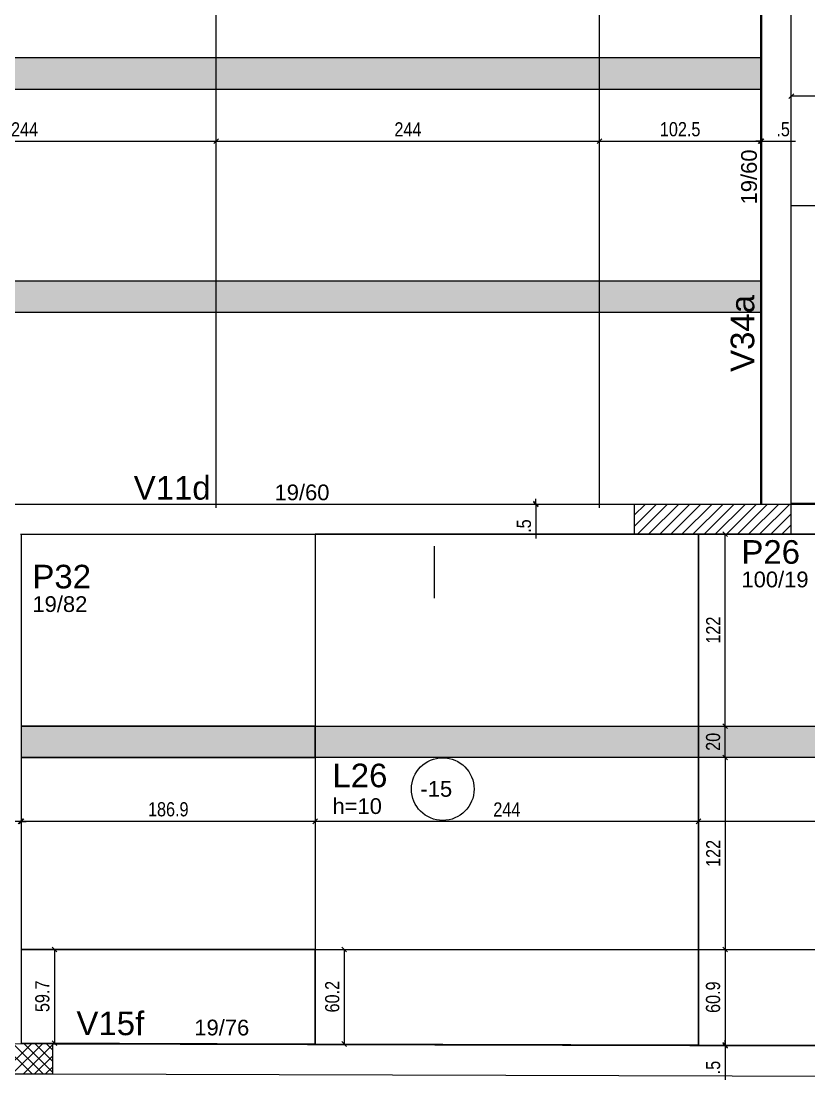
# Model space of a CAD drawing. Header units: millimetres. Extents: x 2332 to 8660, y 363 to 3984.
# Drawn here: x 7111 to 7612, y 1852 to 2526 of the extents above; entities that cross this region are included whole.
import ezdxf

# ---------------------------------------------------------------- set-up
doc = ezdxf.new("R2010")
doc.units = ezdxf.units.MM
for name, color, linetype in [('1', 1, 'Continuous'), ('3', 3, 'Continuous'), ('8', 8, 'Continuous'), ('COTA', 241, 'Continuous'), ('ES-VIGA', 3, 'Continuous'), ('L-D', 2, 'Continuous'), ('L-N', 4, 'Continuous'), ('P-D', 2, 'Continuous'), ('Painéis', 200, 'Continuous'), ('PIL-N', 4, 'Continuous'), ('Pilares', 5, 'Continuous'), ('VIG-D', 2, 'Continuous'), ('VIG-N', 4, 'Continuous')]:
    doc.layers.add(name, color=color, linetype=linetype)
doc.layers.add('Hachura', color=251, linetype='Continuous', lineweight=9)
doc.styles.add('COTA TECNICA-50', font='techl___.ttf', dxfattribs={"height": 9})
doc.styles.get("Standard").update_dxf_attribs({"font": 'arial.ttf'})
doc.dimstyles.new('COTA PAINEL-50', dxfattribs={"dimtxt": 9, "dimasz": 3, "dimexe": 3, "dimexo": 3, "dimgap": 3, "dimtad": 1, "dimdec": 1, "dimzin": 12, "dimdsep": 46, "dimtxsty": 'COTA TECNICA-50', "dimblk1": 'OBLIQUE', "dimblk2": 'OBLIQUE', "dimsah": 1, "dimcen": 0.9, "dimclrd": 4, "dimclre": 4, "dimclrt": 240, "dimadec": 1, "dimazin": 3, "dimtfac": 1, "dimtdec": 1, "dimtmove": 0, "dimatfit": 3, "dimfxl": 1, "dimtolj": 1, "dimtzin": 12, "dimarcsym": 0})

# ---------------------------------------------------------------- blocks, each defined once
blk = doc.blocks.new('_Oblique')
at = {"color": 0, "linetype": 'ByBlock', "lineweight": -2}
blk.add_line((-0.5, -0.5), (0.5, 0.5), dxfattribs=at)
blk = doc.blocks.new('*D20')
at = {"layer": 'COTA', "color": 4, "lineweight": -2, "transparency": 16777216}
blk.add_line((7559.03, 2057.18), (7559.03, 2077.22), dxfattribs=at)
at = {"layer": 'Defpoints', "color": 0, "transparency": 16777216}
for p in [(7559.03, 2077.22), (7559.03, 2077.22), (7559.03, 2057.18)]:
    blk.add_point(p, dxfattribs=at)
at = {"layer": 'COTA', "color": 4, "lineweight": -2, "transparency": 16777216, "xscale": 3, "yscale": 3, "zscale": 3}
for p, rotation in [((7559.03, 2077.22), 90), ((7559.03, 2057.18), 270)]:
    blk.add_blockref('_Oblique', p, dxfattribs=dict(at, rotation=rotation))
at = {"layer": 'COTA', "color": 240, "transparency": 16777216, "insert": (7551.44, 2067.2), "char_height": 9, "attachment_point": 5, "rotation": 90, "style": 'COTA TECNICA-50'}
blk.add_mtext('\\A1;20', dxfattribs=at)
blk = doc.blocks.new('*D21')
at = {"layer": 'COTA', "color": 4, "lineweight": -2, "transparency": 16777216}
blk.add_line((7559.03, 2077.22), (7559.03, 2199.22), dxfattribs=at)
at = {"layer": 'Defpoints', "color": 0, "transparency": 16777216}
for p in [(7559.03, 2199.22), (7559.03, 2199.22), (7559.03, 2077.22)]:
    blk.add_point(p, dxfattribs=at)
at = {"layer": 'COTA', "color": 4, "lineweight": -2, "transparency": 16777216, "xscale": 3, "yscale": 3, "zscale": 3}
for p, rotation in [((7559.03, 2199.22), 90), ((7559.03, 2077.22), 270)]:
    blk.add_blockref('_Oblique', p, dxfattribs=dict(at, rotation=rotation))
at = {"layer": 'COTA', "color": 240, "transparency": 16777216, "insert": (7551.48, 2138.22), "char_height": 9, "attachment_point": 5, "rotation": 90, "style": 'COTA TECNICA-50'}
blk.add_mtext('\\A1;122', dxfattribs=at)
blk = doc.blocks.new('*D22')
at = {"layer": 'COTA', "color": 4, "lineweight": -2, "transparency": 16777216}
blk.add_line((7559.03, 2057.18), (7559.03, 1935.18), dxfattribs=at)
at = {"layer": 'Defpoints', "color": 0, "transparency": 16777216}
for p in [(7559.03, 2057.18), (7559.03, 1935.18), (7559.03, 1935.18)]:
    blk.add_point(p, dxfattribs=at)
at = {"layer": 'COTA', "color": 4, "lineweight": -2, "transparency": 16777216, "xscale": 3, "yscale": 3, "zscale": 3}
for p, rotation in [((7559.03, 2057.18), 90), ((7559.03, 1935.18), 270)]:
    blk.add_blockref('_Oblique', p, dxfattribs=dict(at, rotation=rotation))
at = {"layer": 'COTA', "color": 240, "transparency": 16777216, "insert": (7551.48, 1996.18), "char_height": 9, "attachment_point": 5, "rotation": 90, "style": 'COTA TECNICA-50'}
blk.add_mtext('\\A1;122', dxfattribs=at)
blk = doc.blocks.new('*D23')
at = {"layer": 'COTA', "color": 4, "lineweight": -2, "transparency": 16777216}
blk.add_line((7786.12, 2016.61), (7542.12, 2016.61), dxfattribs=at)
at = {"layer": 'Defpoints', "color": 0, "transparency": 16777216}
for p in [(7542.12, 2016.61), (7542.12, 2016.61), (7786.12, 2016.61)]:
    blk.add_point(p, dxfattribs=at)
at = {"layer": 'COTA', "color": 4, "lineweight": -2, "transparency": 16777216, "xscale": 3, "yscale": 3, "zscale": 3, "rotation": 180}
blk.add_blockref('_Oblique', (7542.12, 2016.61), dxfattribs=at)
at = {"layer": 'COTA', "color": 4, "lineweight": -2, "transparency": 16777216, "xscale": 3, "yscale": 3, "zscale": 3}
blk.add_blockref('_Oblique', (7786.12, 2016.61), dxfattribs=at)
at = {"layer": 'COTA', "color": 240, "transparency": 16777216, "insert": (7664.12, 2024.17), "char_height": 9, "attachment_point": 5, "style": 'COTA TECNICA-50'}
blk.add_mtext('\\A1;244', dxfattribs=at)
blk = doc.blocks.new('*D24')
at = {"layer": 'COTA', "color": 4, "lineweight": -2, "transparency": 16777216}
blk.add_line((7542.12, 2016.61), (7298.12, 2016.61), dxfattribs=at)
at = {"layer": 'Defpoints', "color": 0, "transparency": 16777216}
for p in [(7298.12, 2016.61), (7298.12, 2016.61), (7542.12, 2016.61)]:
    blk.add_point(p, dxfattribs=at)
at = {"layer": 'COTA', "color": 4, "lineweight": -2, "transparency": 16777216, "xscale": 3, "yscale": 3, "zscale": 3, "rotation": 180}
blk.add_blockref('_Oblique', (7298.12, 2016.61), dxfattribs=at)
at = {"layer": 'COTA', "color": 4, "lineweight": -2, "transparency": 16777216, "xscale": 3, "yscale": 3, "zscale": 3}
blk.add_blockref('_Oblique', (7542.12, 2016.61), dxfattribs=at)
at = {"layer": 'COTA', "color": 240, "transparency": 16777216, "insert": (7420.12, 2024.17), "char_height": 9, "attachment_point": 5, "style": 'COTA TECNICA-50'}
blk.add_mtext('\\A1;244', dxfattribs=at)
blk = doc.blocks.new('*D110')
at = {"layer": 'COTA', "color": 4, "lineweight": -2, "transparency": 16777216}
for p, q in [((7545.12, 1935.18), (7562.03, 1935.18)), ((7559.03, 1935.18), (7559.03, 1874.33)), ((7545.12, 1874.33), (7562.03, 1874.33))]:
    blk.add_line(p, q, dxfattribs=at)
at = {"layer": 'Defpoints', "color": 0, "transparency": 16777216}
for p in [(7542.12, 1935.18), (7542.12, 1874.33), (7559.03, 1874.33)]:
    blk.add_point(p, dxfattribs=at)
at = {"layer": 'COTA', "color": 4, "lineweight": -2, "transparency": 16777216, "xscale": 3, "yscale": 3, "zscale": 3}
for p, rotation in [((7559.03, 1935.18), 90), ((7559.03, 1874.33), 270)]:
    blk.add_blockref('_Oblique', p, dxfattribs=dict(at, rotation=rotation))
at = {"layer": 'COTA', "color": 240, "transparency": 16777216, "insert": (7551.41, 1904.76), "char_height": 9, "attachment_point": 5, "rotation": 90, "style": 'COTA TECNICA-50'}
blk.add_mtext('\\A1;60.9', dxfattribs=at)
blk = doc.blocks.new('*D25')
at = {"layer": 'COTA', "color": 4, "lineweight": -2, "transparency": 16777216}
for p, q in [((7559.03, 1874.33), (7559.03, 1877.33)), ((7559.03, 1874.33), (7559.03, 1873.78)), ((7559.03, 1873.78), (7559.03, 1852.19)), ((7562.03, 1873.78), (7562.03, 1873.78))]:
    blk.add_line(p, q, dxfattribs=at)
at = {"layer": 'Defpoints', "color": 0, "transparency": 16777216}
for p in [(7559.03, 1874.33), (7559.03, 1873.78), (7559.03, 1873.78)]:
    blk.add_point(p, dxfattribs=at)
at = {"layer": 'COTA', "color": 4, "lineweight": -2, "transparency": 16777216, "xscale": 3, "yscale": 3, "zscale": 3}
for p, rotation in [((7559.03, 1874.33), 270), ((7559.03, 1873.78), 90)]:
    blk.add_blockref('_Oblique', p, dxfattribs=dict(at, rotation=rotation))
at = {"layer": 'COTA', "color": 240, "transparency": 16777216, "insert": (7551.43, 1859.99), "char_height": 9, "attachment_point": 5, "rotation": 90, "style": 'COTA TECNICA-50'}
blk.add_mtext('\\A1;.5', dxfattribs=at)
blk = doc.blocks.new('*D112')
at = {"layer": 'COTA', "color": 4, "lineweight": -2, "transparency": 16777216}
for p, q in [((7301.12, 1935.18), (7319.65, 1935.18)), ((7316.65, 1935.18), (7316.65, 1874.98)), ((7301.13, 1874.98), (7319.65, 1874.98))]:
    blk.add_line(p, q, dxfattribs=at)
at = {"layer": 'Defpoints', "color": 0, "transparency": 16777216}
for p in [(7298.12, 1935.18), (7298.13, 1874.98), (7316.65, 1874.98)]:
    blk.add_point(p, dxfattribs=at)
at = {"layer": 'COTA', "color": 4, "lineweight": -2, "transparency": 16777216, "xscale": 3, "yscale": 3, "zscale": 3}
for p, rotation in [((7316.65, 1935.18), 90), ((7316.65, 1874.98), 270)]:
    blk.add_blockref('_Oblique', p, dxfattribs=dict(at, rotation=rotation))
at = {"layer": 'COTA', "color": 240, "transparency": 16777216, "insert": (7309.06, 1905.08), "char_height": 9, "attachment_point": 5, "rotation": 90, "style": 'COTA TECNICA-50'}
blk.add_mtext('\\A1;60.2', dxfattribs=at)
blk = doc.blocks.new('*D113')
at = {"layer": 'COTA', "color": 4, "lineweight": -2, "transparency": 16777216}
for p, q in [((7114.19, 1935.18), (7135.17, 1935.18)), ((7132.17, 1935.18), (7132.17, 1875.45)), ((7114.19, 1875.45), (7135.17, 1875.45))]:
    blk.add_line(p, q, dxfattribs=at)
at = {"layer": 'Defpoints', "color": 0, "transparency": 16777216}
for p in [(7111.19, 1935.18), (7111.19, 1875.45), (7132.17, 1875.45)]:
    blk.add_point(p, dxfattribs=at)
at = {"layer": 'COTA', "color": 4, "lineweight": -2, "transparency": 16777216, "xscale": 3, "yscale": 3, "zscale": 3}
for p, rotation in [((7132.17, 1935.18), 90), ((7132.17, 1875.45), 270)]:
    blk.add_blockref('_Oblique', p, dxfattribs=dict(at, rotation=rotation))
at = {"layer": 'COTA', "color": 240, "transparency": 16777216, "insert": (7124.55, 1905.32), "char_height": 9, "attachment_point": 5, "rotation": 90, "style": 'COTA TECNICA-50'}
blk.add_mtext('\\A1;59.7', dxfattribs=at)
blk = doc.blocks.new('*D26')
at = {"layer": 'COTA', "color": 4, "lineweight": -2, "transparency": 16777216}
blk.add_line((7298.12, 2016.61), (7111.19, 2016.61), dxfattribs=at)
at = {"layer": 'Defpoints', "color": 0, "transparency": 16777216}
for p in [(7111.19, 2016.61), (7111.19, 2016.61), (7298.12, 2016.61)]:
    blk.add_point(p, dxfattribs=at)
at = {"layer": 'COTA', "color": 4, "lineweight": -2, "transparency": 16777216, "xscale": 3, "yscale": 3, "zscale": 3, "rotation": 180}
blk.add_blockref('_Oblique', (7111.19, 2016.61), dxfattribs=at)
at = {"layer": 'COTA', "color": 4, "lineweight": -2, "transparency": 16777216, "xscale": 3, "yscale": 3, "zscale": 3}
blk.add_blockref('_Oblique', (7298.12, 2016.61), dxfattribs=at)
at = {"layer": 'COTA', "color": 240, "transparency": 16777216, "insert": (7204.65, 2024.23), "char_height": 9, "attachment_point": 5, "style": 'COTA TECNICA-50'}
blk.add_mtext('\\A1;186.9', dxfattribs=at)
blk = doc.blocks.new('*D27')
at = {"layer": 'COTA', "color": 4, "lineweight": -2, "transparency": 16777216}
for p, q in [((7110.69, 2016.61), (7089.09, 2016.61)), ((7111.19, 2016.61), (7110.69, 2016.61)), ((7111.19, 2016.61), (7114.19, 2016.61))]:
    blk.add_line(p, q, dxfattribs=at)
at = {"layer": 'Defpoints', "color": 0, "transparency": 16777216}
for p in [(7110.69, 2016.61), (7110.69, 2016.61), (7111.19, 2016.61)]:
    blk.add_point(p, dxfattribs=at)
at = {"layer": 'COTA', "color": 4, "lineweight": -2, "transparency": 16777216, "xscale": 3, "yscale": 3, "zscale": 3}
blk.add_blockref('_Oblique', (7110.69, 2016.61), dxfattribs=at)
at = {"layer": 'COTA', "color": 4, "lineweight": -2, "transparency": 16777216, "xscale": 3, "yscale": 3, "zscale": 3, "rotation": 180}
blk.add_blockref('_Oblique', (7111.19, 2016.61), dxfattribs=at)
at = {"layer": 'COTA', "color": 240, "transparency": 16777216, "insert": (7096.89, 2024.21), "char_height": 9, "attachment_point": 5, "style": 'COTA TECNICA-50'}
blk.add_mtext('\\A1;.5', dxfattribs=at)
blk = doc.blocks.new('*D67')
at = {"layer": 'COTA', "color": 4, "lineweight": -2, "transparency": 16777216}
for p, q in [((7581.67, 2449.22), (7578.67, 2449.22)), ((7581.67, 2449.22), (7582.17, 2449.22)), ((7582.17, 2449.22), (7603.77, 2449.22))]:
    blk.add_line(p, q, dxfattribs=at)
at = {"layer": 'Defpoints', "color": 0, "transparency": 16777216}
for p in [(7581.67, 2449.22), (7582.17, 2449.22), (7582.17, 2449.22)]:
    blk.add_point(p, dxfattribs=at)
at = {"layer": 'COTA', "color": 4, "lineweight": -2, "transparency": 16777216, "xscale": 3, "yscale": 3, "zscale": 3}
blk.add_blockref('_Oblique', (7581.67, 2449.22), dxfattribs=at)
at = {"layer": 'COTA', "color": 4, "lineweight": -2, "transparency": 16777216, "xscale": 3, "yscale": 3, "zscale": 3, "rotation": 180}
blk.add_blockref('_Oblique', (7582.17, 2449.22), dxfattribs=at)
at = {"layer": 'COTA', "color": 240, "transparency": 16777216, "insert": (7595.97, 2456.82), "char_height": 9, "attachment_point": 5, "style": 'COTA TECNICA-50'}
blk.add_mtext('\\A1;.5', dxfattribs=at)
blk = doc.blocks.new('*D36')
at = {"layer": 'COTA', "color": 4, "lineweight": -2, "transparency": 16777216}
for p, q in [((7438.65, 2218.72), (7438.65, 2221.72)), ((7438.65, 2218.72), (7438.65, 2218.22)), ((7438.65, 2218.22), (7438.65, 2196.63))]:
    blk.add_line(p, q, dxfattribs=at)
at = {"layer": 'Defpoints', "color": 0, "transparency": 16777216}
for p in [(7438.65, 2218.72), (7438.65, 2218.22), (7438.65, 2218.22)]:
    blk.add_point(p, dxfattribs=at)
at = {"layer": 'COTA', "color": 4, "lineweight": -2, "transparency": 16777216, "xscale": 3, "yscale": 3, "zscale": 3}
for p, rotation in [((7438.65, 2218.72), 270), ((7438.65, 2218.22), 90)]:
    blk.add_blockref('_Oblique', p, dxfattribs=dict(at, rotation=rotation))
at = {"layer": 'COTA', "color": 240, "transparency": 16777216, "insert": (7431.05, 2204.42), "char_height": 9, "attachment_point": 5, "rotation": 90, "style": 'COTA TECNICA-50'}
blk.add_mtext('\\A1;.5', dxfattribs=at)
blk = doc.blocks.new('*D203')
at = {"layer": 'Defpoints', "color": 0, "transparency": 16777216}
for p in [(6991.18, 2449.68), (7235.18, 2449.22), (7235.18, 2449.22)]:
    blk.add_point(p, dxfattribs=at)
at = {"layer": 'Painéis', "color": 4, "lineweight": -2, "transparency": 16777216}
for p, q in [((6991.18, 2449.22), (7235.18, 2449.22)), ((6991.18, 2446.68), (6991.18, 2446.22))]:
    blk.add_line(p, q, dxfattribs=at)
at = {"layer": 'Painéis', "color": 4, "lineweight": -2, "transparency": 16777216, "xscale": 3, "yscale": 3, "zscale": 3, "rotation": 180}
blk.add_blockref('_Oblique', (6991.18, 2449.22), dxfattribs=at)
at = {"layer": 'Painéis', "color": 4, "lineweight": -2, "transparency": 16777216, "xscale": 3, "yscale": 3, "zscale": 3}
blk.add_blockref('_Oblique', (7235.18, 2449.22), dxfattribs=at)
at = {"layer": 'Painéis', "color": 240, "transparency": 16777216, "insert": (7113.18, 2456.78), "char_height": 9, "attachment_point": 5, "style": 'COTA TECNICA-50'}
blk.add_mtext('\\A1;244', dxfattribs=at)
blk = doc.blocks.new('*D204')
at = {"layer": 'Defpoints', "color": 0, "transparency": 16777216}
for p in [(7235.18, 2449.22), (7479.18, 2449.22), (7479.18, 2449.22)]:
    blk.add_point(p, dxfattribs=at)
at = {"layer": 'Painéis', "color": 4, "lineweight": -2, "transparency": 16777216}
blk.add_line((7235.18, 2449.22), (7479.18, 2449.22), dxfattribs=at)
at = {"layer": 'Painéis', "color": 4, "lineweight": -2, "transparency": 16777216, "xscale": 3, "yscale": 3, "zscale": 3, "rotation": 180}
blk.add_blockref('_Oblique', (7235.18, 2449.22), dxfattribs=at)
at = {"layer": 'Painéis', "color": 4, "lineweight": -2, "transparency": 16777216, "xscale": 3, "yscale": 3, "zscale": 3}
blk.add_blockref('_Oblique', (7479.18, 2449.22), dxfattribs=at)
at = {"layer": 'Painéis', "color": 240, "transparency": 16777216, "insert": (7357.18, 2456.78), "char_height": 9, "attachment_point": 5, "style": 'COTA TECNICA-50'}
blk.add_mtext('\\A1;244', dxfattribs=at)
blk = doc.blocks.new('*D205')
at = {"layer": 'Defpoints', "color": 0, "transparency": 16777216}
for p in [(7479.18, 2449.22), (7581.67, 2449.22), (7581.67, 2449.22)]:
    blk.add_point(p, dxfattribs=at)
at = {"layer": 'Painéis', "color": 4, "lineweight": -2, "transparency": 16777216}
blk.add_line((7479.18, 2449.22), (7581.67, 2449.22), dxfattribs=at)
at = {"layer": 'Painéis', "color": 4, "lineweight": -2, "transparency": 16777216, "xscale": 3, "yscale": 3, "zscale": 3, "rotation": 180}
blk.add_blockref('_Oblique', (7479.18, 2449.22), dxfattribs=at)
at = {"layer": 'Painéis', "color": 4, "lineweight": -2, "transparency": 16777216, "xscale": 3, "yscale": 3, "zscale": 3}
blk.add_blockref('_Oblique', (7581.67, 2449.22), dxfattribs=at)
at = {"layer": 'Painéis', "color": 240, "transparency": 16777216, "insert": (7530.43, 2456.82), "char_height": 9, "attachment_point": 5, "style": 'COTA TECNICA-50'}
blk.add_mtext('\\A1;102.5', dxfattribs=at)
blk = doc.blocks.new('*D223')
at = {"layer": 'Defpoints', "color": 0, "transparency": 16777216}
for p in [(7601.18, 2477.91), (7601.18, 2477.91), (7661.68, 2477.91)]:
    blk.add_point(p, dxfattribs=at)
at = {"layer": 'Painéis', "color": 4, "lineweight": -2, "transparency": 16777216}
blk.add_line((7661.68, 2477.91), (7601.18, 2477.91), dxfattribs=at)
at = {"layer": 'Painéis', "color": 4, "lineweight": -2, "transparency": 16777216, "xscale": 3, "yscale": 3, "zscale": 3, "rotation": 180}
blk.add_blockref('_Oblique', (7601.18, 2477.91), dxfattribs=at)
at = {"layer": 'Painéis', "color": 4, "lineweight": -2, "transparency": 16777216, "xscale": 3, "yscale": 3, "zscale": 3}
blk.add_blockref('_Oblique', (7661.68, 2477.91), dxfattribs=at)
at = {"layer": 'Painéis', "color": 240, "transparency": 16777216, "insert": (7631.43, 2485.51), "char_height": 9, "attachment_point": 5, "style": 'COTA TECNICA-50'}
blk.add_mtext('\\A1;60.5', dxfattribs=at)

msp = doc.modelspace()

# ---------------------------------------------------------------- hatches: boundary and pattern name
at = {"layer": 'Hachura', "linetype": 'ByBlock'}
h = msp.add_hatch(color=256, dxfattribs=at)
h.dxf.hatch_style = 1
h.paths.add_polyline_path([(7581.67, 2502.22), (7581.67, 2482.18), (5649.68, 2482.18), (5649.68, 2502.22)])
h = msp.add_hatch(color=256, dxfattribs=at)
h.dxf.hatch_style = 1
h.paths.add_polyline_path([(7581.67, 2360.22), (7581.67, 2340.18), (5649.68, 2340.18), (5649.68, 2360.22)])
h = msp.add_hatch(color=256, dxfattribs=at)
h.dxf.hatch_style = 1
h.paths.add_polyline_path([(7298.12, 2077.22), (7111.19, 2077.22), (7111.19, 2057.18), (7298.12, 2057.18)])
h = msp.add_hatch(color=256, dxfattribs=at)
h.dxf.hatch_style = 1
h.paths.add_polyline_path([(7542.19, 2077.22), (7542.19, 2057.18), (7298.12, 2057.18), (7298.12, 2077.22)])
h = msp.add_hatch(color=256, dxfattribs=at)
h.dxf.hatch_style = 1
h.paths.add_polyline_path([(7786.12, 2077.22), (7786.12, 2057.18), (7542.12, 2057.18), (7542.12, 2077.22)])

# ---------------------------------------------------------------- linework, layer by layer
at = {"layer": '1', "linetype": 'Continuous'}
for p, q in [((7601.17, 2406.8), (7601.17, 2406.8)), ((7601.17, 2391.8), (7601.17, 2391.8)), ((7257.01, 2218.22), (7257.01, 2218.22)), ((7501.17, 2218.22), (7501.17, 2218.22)), ((7501.17, 2218.22), (7501.17, 2218.22)), ((7582.17, 2218.22), (7582.17, 2218.22)), ((7582.17, 2218.22), (7582.17, 2218.22)), ((7358.82, 2199.22), (7358.82, 2199.22)), ((7373.82, 2199.22), (7373.82, 2199.22)), ((7601.17, 2199.22), (7601.17, 2199.22)), ((7373.82, 2191.72), (7373.82, 2158.67)), ((7342.82, 1874.63), (7342.82, 1874.63)), ((7373.82, 1874.63), (7373.82, 1874.63)), ((7131.16, 1855.81), (7131.16, 1855.81)), ((7131.16, 1855.81), (7131.16, 1855.81))]:
    msp.add_line(p, q, dxfattribs=at)
at = {"layer": '3', "linetype": 'Continuous'}
msp.add_circle((7379.36, 2037.13), 19.93, dxfattribs=at)
at = {"layer": '8', "linetype": 'Continuous'}
for p, q in [((7501.17, 2204.2), (7515.19, 2218.22)), ((7501.17, 2211.27), (7508.12, 2218.22)), ((7503.26, 2199.22), (7522.26, 2218.22)), ((7510.33, 2199.22), (7529.33, 2218.22)), ((7517.4, 2199.22), (7536.4, 2218.22)), ((7524.47, 2199.22), (7543.47, 2218.22)), ((7531.54, 2199.22), (7550.54, 2218.22)), ((7538.61, 2199.22), (7557.61, 2218.22)), ((7545.69, 2199.22), (7564.69, 2218.22)), ((7552.76, 2199.22), (7571.76, 2218.22)), ((7559.83, 2199.22), (7578.83, 2218.22)), ((7566.9, 2199.22), (7585.9, 2218.22)), ((7573.97, 2199.22), (7592.97, 2218.22)), ((7581.04, 2199.22), (7600.04, 2218.22)), ((7588.11, 2199.22), (7601.17, 2212.28)), ((7595.18, 2199.22), (7601.17, 2205.21)), ((7098.32, 1855.98), (7117.36, 1874.94)), ((7098.98, 1874.98), (7117.94, 1855.94)), ((7105.39, 1855.97), (7124.43, 1874.92)), ((7106.05, 1874.96), (7125.01, 1855.92)), ((7112.46, 1855.95), (7131.21, 1874.61)), ((7113.12, 1874.95), (7131.17, 1856.82)), ((7120.2, 1874.93), (7131.18, 1863.89)), ((7127.27, 1874.91), (7131.2, 1870.96)), ((7119.53, 1855.93), (7131.19, 1867.54)), ((7126.6, 1855.91), (7131.17, 1860.47))]:
    msp.add_line(p, q, dxfattribs=at)
at = {"layer": 'ES-VIGA'}
for points in [[(7582.17, 2648.72), (7582.17, 2218.22)], [(7601.17, 2218.22), (7601.17, 2648.72)], [(7501.17, 2218.22), (7110.68, 2218.22)], [(7765.17, 2218.22), (7601.17, 2218.22)], [(7110.68, 2199.22), (7501.17, 2199.22)], [(7601.17, 2199.22), (7765.17, 2199.22)], [(7779.67, 1873.2), (7131.21, 1874.92)], [(7131.16, 1855.92), (7779.63, 1854.2)]]:
    msp.add_lwpolyline(points, dxfattribs=at)
at = {"layer": 'Painéis'}
for p, q in [((7235.18, 2215.96), (7235.18, 3104.71)), ((7479.18, 2215.96), (7479.18, 3104.71)), ((7581.67, 2648.72), (7581.67, 2218.22)), ((7581.67, 2502.22), (5649.68, 2502.22)), ((7581.67, 2482.22), (5649.68, 2482.22)), ((7785.68, 2408.22), (7601.18, 2408.22)), ((7581.67, 2360.22), (5649.68, 2360.22)), ((7581.67, 2340.22), (5649.68, 2340.22)), ((7582.17, 2218.22), (5656.68, 2218.22)), ((7786.17, 2218.72), (7601.17, 2218.72))]:
    msp.add_line(p, q, dxfattribs=at)
for points in [[(7298.12, 2077.22), (7111.18, 2077.22), (7111.18, 2199.22), (7298.12, 2199.22)], [(7542.12, 2077.22), (7542.12, 2199.22), (7298.12, 2199.22), (7298.12, 2077.22)], [(7786.12, 2077.22), (7786.12, 2199.22), (7542.12, 2199.22), (7542.12, 2077.22)], [(7298.12, 2057.18), (7111.19, 2057.18), (7111.19, 2077.22), (7298.12, 2077.22)], [(7542.19, 2077.22), (7542.19, 2057.18), (7298.12, 2057.18), (7298.12, 2077.22)], [(7786.12, 2077.22), (7786.12, 2057.18), (7542.12, 2057.18), (7542.12, 2077.22)], [(7298.12, 1935.18), (7111.19, 1935.18), (7111.19, 2057.18), (7298.12, 2057.18)], [(7542.12, 1935.18), (7542.12, 2057.18), (7298.12, 2057.18), (7298.12, 1935.18)], [(7786.12, 1935.18), (7786.12, 2057.18), (7542.12, 2057.18), (7542.12, 1935.18)], [(7111.19, 1935.18), (7298.12, 1935.18), (7298.13, 1874.98), (7111.19, 1875.45)], [(7298.12, 1935.18), (7542.12, 1935.18), (7542.12, 1874.33), (7298.13, 1874.98)], [(7542.12, 1935.18), (7786.17, 1935.18), (7786.17, 1873.68), (7542.12, 1874.33)]]:
    msp.add_lwpolyline(points, close=True, dxfattribs=at)
at = {"layer": 'Pilares'}
for points in [[(7501.17, 2199.22), (7601.17, 2199.22), (7601.17, 2218.22), (7501.17, 2218.22), (7501.17, 2199.22)], [(7071.16, 1856.05), (7131.16, 1855.9), (7131.21, 1874.9), (7071.21, 1875.05), (7071.16, 1856.05)]]:
    msp.add_lwpolyline(points, dxfattribs=at)

# ---------------------------------------------------------------- texts
at = {"layer": '3', "linetype": 'Continuous'}
msp.add_text('-15', height=10, dxfattribs=at).set_placement((7365.15, 2032.24))
at = {"layer": 'L-D', "linetype": 'Continuous'}
msp.add_text('h=10', height=10, dxfattribs=at).set_placement((7309.15, 2021.3))
at = {"layer": 'L-N', "linetype": 'Continuous'}
msp.add_text('L26', height=15, dxfattribs=at).set_placement((7309.15, 2038.3))
at = {"layer": 'P-D', "linetype": 'Continuous'}
for s, p in [('100/19', (7569.44, 2165.47)), ('19/82', (7118.18, 2149.8))]:
    msp.add_text(s, height=10, dxfattribs=at).set_placement(p)
at = {"layer": 'PIL-N', "linetype": 'Continuous'}
for s, p in [('P26', (7569.44, 2180.47)), ('P32', (7118.18, 2164.8))]:
    msp.add_text(s, height=15, dxfattribs=at).set_placement(p)
at = {"layer": 'VIG-D', "linetype": 'Continuous'}
for s, rotation, p in [('19/60', 90, (7579.25, 2409.02)), ('19/76', 359.87, (7221.22, 1880.49))]:
    msp.add_text(s, height=10, rotation=rotation, dxfattribs=at).set_placement(p)
msp.add_text('19/60', height=10, dxfattribs=at).set_placement((7272.28, 2220.87))
at = {"layer": 'VIG-N', "linetype": 'Continuous'}
for s, rotation, p in [('V34a', 90, (7577.6, 2302.5)), ('V15f', 359.87, (7146.22, 1880.66))]:
    msp.add_text(s, height=15, rotation=rotation, dxfattribs=at).set_placement(p)
msp.add_text('V11d', height=15, dxfattribs=at).set_placement((7182.67, 2221.24))

# ---------------------------------------------------------------- dimensions: what is measured, and where the dimension line sits
at = {"layer": 'COTA'}
for base, p1, p2, picture, middle in [((7582.17, 2449.22), (7581.67, 2449.22), (7582.17, 2449.22), '*D67', (7595.97, 2456.82)), ((7110.69, 2016.61), (7111.19, 2016.61), (7110.69, 2016.61), '*D27', (7096.89, 2024.21)), ((7111.19, 2016.61), (7298.12, 2016.61), (7111.19, 2016.61), '*D26', (7204.65, 2024.23)), ((7298.12, 2016.61), (7542.12, 2016.61), (7298.12, 2016.61), '*D24', (7420.12, 2024.17)), ((7542.12, 2016.61), (7786.12, 2016.61), (7542.12, 2016.61), '*D23', (7664.12, 2024.17))]:
    dim = msp.add_linear_dim(base=base, p1=p1, p2=p2, dimstyle='COTA PAINEL-50', dxfattribs=at)
    dim.commit()
    dim.dimension.update_dxf_attribs({"geometry": picture, "text_midpoint": middle})
for base, p1, p2, picture, middle in [((7438.65, 2218.22), (7438.65, 2218.72), (7438.65, 2218.22), '*D36', (7431.05, 2204.42)), ((7559.03, 2199.22), (7559.03, 2077.22), (7559.03, 2199.22), '*D21', (7551.48, 2138.22)), ((7559.03, 2077.22), (7559.03, 2057.18), (7559.03, 2077.22), '*D20', (7551.44, 2067.2)), ((7559.03, 1935.18), (7559.03, 2057.18), (7559.03, 1935.18), '*D22', (7551.48, 1996.18)), ((7132.17, 1875.45), (7111.19, 1935.18), (7111.19, 1875.45), '*D113', (7124.55, 1905.32)), ((7316.65, 1874.98), (7298.12, 1935.18), (7298.13, 1874.98), '*D112', (7309.06, 1905.08)), ((7559.028, 1874.3288), (7542.1219, 1935.1813), (7542.1236, 1874.3288), '*D110', (7551.4096, 1904.755)), ((7559.028, 1873.7837), (7559.028, 1874.3288), (7559.0266, 1873.7837), '*D25', (7551.4293, 1859.9877))]:
    dim = msp.add_linear_dim(base=base, p1=p1, p2=p2, angle=90, dimstyle='COTA PAINEL-50', dxfattribs=at)
    dim.commit()
    dim.dimension.update_dxf_attribs({"geometry": picture, "text_midpoint": middle})
at = {"layer": 'Painéis'}
dim = msp.add_linear_dim(base=(7601.18, 2477.91), p1=(7661.68, 2477.91), p2=(7601.18, 2477.91), dimstyle='COTA PAINEL-50', dxfattribs=at)
dim.commit()
dim.dimension.update_dxf_attribs({"geometry": '*D223', "text_midpoint": (7631.43, 2485.51)})
for base, p1, p2, picture, middle in [((7235.18, 2449.22), (6991.18, 2449.68), (7235.18, 2449.22), '*D203', (7113.18, 2456.78)), ((7479.18, 2449.22), (7235.18, 2449.22), (7479.18, 2449.22), '*D204', (7357.18, 2456.78)), ((7581.67, 2449.22), (7479.18, 2449.22), (7581.67, 2449.22), '*D205', (7530.43, 2456.82))]:
    dim = msp.add_linear_dim(base=base, p1=p1, p2=p2, dimstyle='COTA PAINEL-50', override={"dimtmove": 1}, dxfattribs=at)
    dim.commit()
    dim.dimension.update_dxf_attribs({"geometry": picture, "text_midpoint": middle})

doc.saveas('drawing.dxf')
